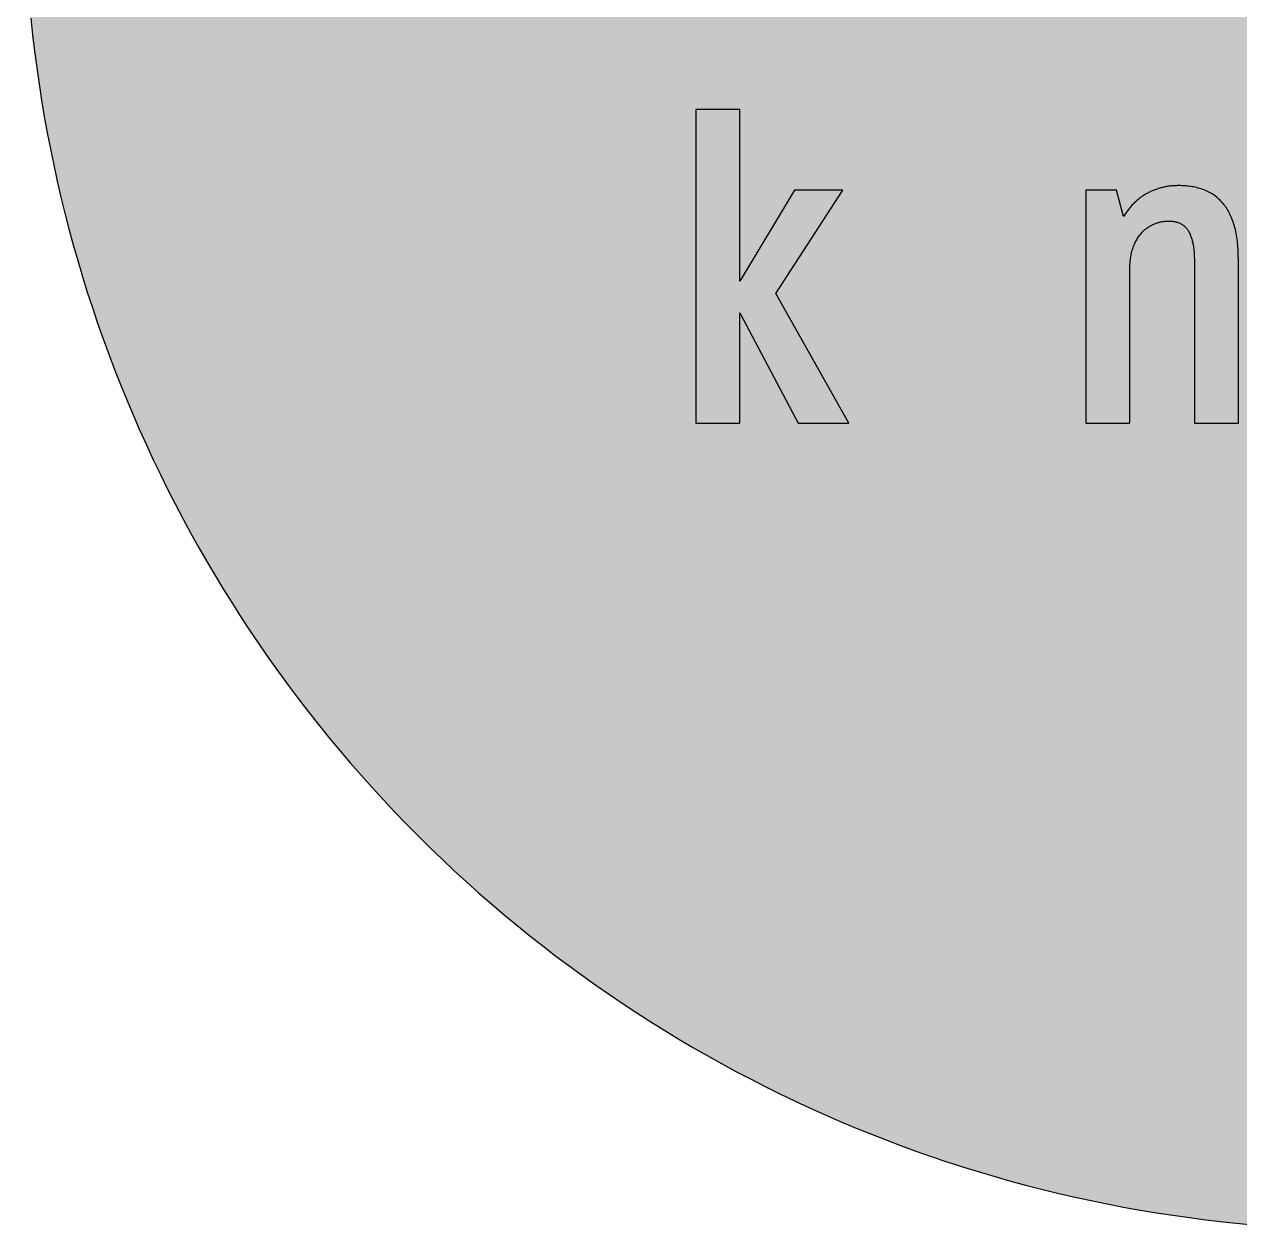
# Model space of a CAD drawing. Header units: millimetres. Extents: x 0 to 212, y 0 to 212.
# Drawn here: x 0.1 to 95.7, y 0.1 to 94.9 of the extents above; entities that cross this region are included whole.
import ezdxf

# ---------------------------------------------------------------- set-up
doc = ezdxf.new("R2010")
doc.units = ezdxf.units.MM

msp = doc.modelspace()

# ---------------------------------------------------------------- hatches: boundary and pattern name
for color, points in [(254, [(211.7189, 105.8869), (211.709, 107.2007), (211.6861, 108.5139), (211.6455, 109.8245), (211.5871, 111.1326), (211.5134, 112.4407), (211.4245, 113.7437), (211.3204, 115.0468), (211.201, 116.3447), (211.0638, 117.6426), (210.9114, 118.9355), (210.7413, 120.2258), (210.5584, 121.5136), (210.3577, 122.7988), (210.1418, 124.079), (209.9107, 125.3566), (209.6643, 126.6292), (209.4027, 127.8992), (209.1258, 129.1641), (208.8337, 130.4239), (208.5264, 131.6812), (208.2038, 132.936), (207.866, 134.1831), (207.5104, 135.4277), (207.1421, 136.6647), (206.7611, 137.8991), (206.3623, 139.1285), (205.9483, 140.3502), (205.5216, 141.5694), (205.0771, 142.781), (204.6199, 143.9901), (204.1474, 145.1915), (203.6623, 146.3853), (203.1619, 147.574), (202.6463, 148.7576), (202.1154, 149.9362), (201.5693, 151.1046), (201.0105, 152.2705), (200.439, 153.4262), (199.8523, 154.5768), (199.2503, 155.7198), (198.6356, 156.8577), (198.0057, 157.9855), (197.3605, 159.1081), (196.7052, 160.2232), (196.0321, 161.3281), (195.3489, 162.4279), (194.6504, 163.5176), (193.9366, 164.6022), (193.2102, 165.6766), (192.471, 166.7434), (191.7167, 167.8), (190.9521, 168.849), (190.1698, 169.8904), (189.3773, 170.9217), (188.5696, 171.9428), (187.7517, 172.9562), (186.9161, 173.9621), (186.0702, 174.9552), (185.2117, 175.9407), (184.338, 176.9161), (183.454, 177.8838), (182.5549, 178.8389), (181.643, 179.7837), (180.721, 180.7185), (179.7837, 181.643), (178.8389, 182.5549), (177.8838, 183.454), (176.9161, 184.338), (175.9407, 185.2117), (174.9552, 186.0702), (173.9621, 186.9161), (172.9562, 187.7492), (171.9428, 188.5696), (170.9217, 189.3773), (169.8904, 190.1698), (168.849, 190.9496), (167.8, 191.7167), (166.7408, 192.471), (165.6766, 193.2102), (164.6022, 193.9366), (163.5176, 194.6504), (162.4279, 195.3489), (161.3281, 196.0321), (160.2232, 196.7052), (159.1081, 197.3631), (157.9855, 198.0057), (156.8577, 198.6356), (155.7198, 199.2503), (154.5768, 199.8523), (153.4262, 200.439), (152.2705, 201.0131), (151.1046, 201.5719), (149.9362, 202.1154), (148.7576, 202.6463), (147.574, 203.1619), (146.3853, 203.6623), (145.1889, 204.15), (143.9875, 204.6199), (142.781, 205.0796), (141.5694, 205.5216), (140.3502, 205.9483), (139.1285, 206.3623), (137.8991, 206.7611), (136.6647, 207.1446), (135.4252, 207.5129), (134.1831, 207.866), (132.9334, 208.2038), (131.6812, 208.5264), (130.4239, 208.8337), (129.1641, 209.1284), (127.8966, 209.4052), (126.6292, 209.6668), (125.3541, 209.9132), (124.0765, 210.1444), (122.7963, 210.3603), (121.5136, 210.5584), (120.2258, 210.7438), (118.9355, 210.9114), (117.6401, 211.0638), (116.3447, 211.201), (115.0468, 211.3229), (113.7437, 211.4271), (112.4382, 211.516), (111.1326, 211.5896), (109.8245, 211.6455), (108.5113, 211.6861), (107.1982, 211.7115), (105.885, 211.7192), (104.5693, 211.7115), (103.2561, 211.6861), (101.9454, 211.6455), (100.6373, 211.5896), (99.3292, 211.516), (98.0262, 211.4271), (96.7232, 211.3229), (95.4253, 211.201), (94.1273, 211.0638), (92.8345, 210.9114), (91.5441, 210.7438), (90.2564, 210.5584), (88.9711, 210.3603), (87.691, 210.1444), (86.4133, 209.9132), (85.1408, 209.6668), (83.8708, 209.4052), (82.6059, 209.1284), (81.346, 208.8337), (80.0887, 208.5264), (78.834, 208.2038), (77.5868, 207.866), (76.3422, 207.5129), (75.1053, 207.1446), (73.8708, 206.7611), (72.6415, 206.3623), (71.4197, 205.9483), (70.2005, 205.5216), (68.9889, 205.0796), (67.7799, 204.6199), (66.5785, 204.15), (65.3847, 203.6623), (64.196, 203.1619), (63.0123, 202.6463), (61.8338, 202.1154), (60.6628, 201.5719), (59.4995, 201.0131), (58.3438, 200.439), (57.1932, 199.8523), (56.0502, 199.2503), (54.9123, 198.6356), (53.7845, 198.0057), (52.6618, 197.3631), (51.5468, 196.7052), (50.4419, 196.0321), (49.342, 195.3489), (48.2524, 194.6504), (47.1678, 193.9366), (46.0934, 193.2102), (45.0266, 192.471), (43.9699, 191.7167), (42.9209, 190.9496), (41.8795, 190.1698), (40.8483, 189.3773), (39.8272, 188.5696), (38.8137, 187.7492), (37.8079, 186.9161), (36.8148, 186.0702), (35.8292, 185.2117), (34.8539, 184.338), (33.8861, 183.454), (32.9311, 182.5549), (31.9862, 181.643), (31.049, 180.7185), (30.1269, 179.7837), (29.2151, 178.8389), (28.3159, 177.8838), (27.432, 176.9161), (26.5582, 175.9407), (25.6997, 174.9552), (24.8539, 173.9621), (24.0208, 172.9562), (23.2004, 171.9428), (22.3926, 170.9217), (21.6002, 169.8904), (20.8204, 168.849), (20.0533, 167.8), (19.2989, 166.7434), (18.5598, 165.6766), (17.8333, 164.6022), (17.1196, 163.5176), (16.4211, 162.4279), (15.7378, 161.3281), (15.0647, 160.2232), (14.4069, 159.1081), (13.7643, 157.9855), (13.1343, 156.8577), (12.5197, 155.7198), (11.9177, 154.5768), (11.3309, 153.4262), (10.7569, 152.2705), (10.1981, 151.1046), (9.6545, 149.9362), (9.1237, 148.7576), (8.6081, 147.574), (8.1077, 146.3853), (7.62, 145.1915), (7.1501, 143.9901), (6.6904, 142.781), (6.2484, 141.5694), (5.8217, 140.3502), (5.4077, 139.1285), (5.0089, 137.8991), (4.6253, 136.6647), (4.257, 135.4277), (3.904, 134.1831), (3.5662, 132.936), (3.2436, 131.6812), (2.9362, 130.4239), (2.6416, 129.1641), (2.3647, 127.8992), (2.1031, 126.6292), (1.8567, 125.3566), (1.6256, 124.079), (1.4097, 122.7988), (1.2116, 121.5136), (1.0262, 120.2258), (0.8585, 118.9355), (0.7061, 117.6426), (0.569, 116.3447), (0.447, 115.0468), (0.3429, 113.7437), (0.254, 112.4407), (0.1803, 111.1326), (0.1245, 109.8245), (0.0838, 108.5139), (0.0584, 107.2007), (0.0508, 105.885), (0.0584, 104.5718), (0.0838, 103.2586), (0.1245, 101.9454), (0.1803, 100.6373), (0.254, 99.3318), (0.3429, 98.0262), (0.447, 96.7232), (0.569, 95.4253), (0.7061, 94.1299), (0.8585, 92.8345), (1.0262, 91.5441), (1.2116, 90.2564), (1.4097, 88.9737), (1.6256, 87.6935), (1.8567, 86.4159), (2.1031, 85.1408), (2.3647, 83.8733), (2.6416, 82.6059), (2.9362, 81.346), (3.2436, 80.0887), (3.5662, 78.8365), (3.904, 77.5868), (4.257, 76.3448), (4.6253, 75.1053), (5.0089, 73.8708), (5.4077, 72.6415), (5.8217, 71.4197), (6.2484, 70.2005), (6.6904, 68.9889), (7.1501, 67.7824), (7.62, 66.581), (8.1077, 65.3847), (8.6081, 64.196), (9.1237, 63.0123), (9.6545, 61.8338), (10.1981, 60.6654), (10.7569, 59.4995), (11.3309, 58.3438), (11.9177, 57.1932), (12.5197, 56.0502), (13.1343, 54.9123), (13.7643, 53.7845), (14.4069, 52.6618), (15.0647, 51.5468), (15.7378, 50.4419), (16.4211, 49.342), (17.1196, 48.2524), (17.8333, 47.1678), (18.5598, 46.0934), (19.2989, 45.0291), (20.0533, 43.9699), (20.8204, 42.9209), (21.6002, 41.8795), (22.3926, 40.8483), (23.2004, 39.8272), (24.0208, 38.8137), (24.8539, 37.8079), (25.6997, 36.8148), (26.5582, 35.8292), (27.432, 34.8539), (28.3159, 33.8861), (29.2151, 32.9311), (30.1269, 31.9862), (31.049, 31.049), (31.9862, 30.1269), (32.9311, 29.2151), (33.8861, 28.3159), (34.8539, 27.432), (35.8292, 26.5582), (36.8148, 25.6997), (37.8079, 24.8539), (38.8137, 24.0182), (39.8272, 23.2004), (40.8483, 22.3926), (41.8795, 21.6002), (42.9209, 20.8178), (43.9699, 20.0533), (45.0266, 19.2989), (46.0934, 18.5598), (47.1678, 17.8333), (48.2524, 17.1196), (49.342, 16.4211), (50.4419, 15.7378), (51.5468, 15.0647), (52.6618, 14.4094), (53.7845, 13.7643), (54.9123, 13.1343), (56.0502, 12.5197), (57.1932, 11.9177), (58.3438, 11.3309), (59.4995, 10.7594), (60.6628, 10.2006), (61.8338, 9.6545), (63.0123, 9.1237), (64.196, 8.6081), (65.3847, 8.1077), (66.5785, 7.6225), (67.7799, 7.1501), (68.9889, 6.6929), (70.2005, 6.2484), (71.4197, 5.8217), (72.6415, 5.4077), (73.8708, 5.0089), (75.1053, 4.6279), (76.3422, 4.2596), (77.5868, 3.904), (78.834, 3.5662), (80.0887, 3.2436), (81.346, 2.9362), (82.6059, 2.6441), (83.8708, 2.3673), (85.1408, 2.1057), (86.4133, 1.8593), (87.691, 1.6281), (88.9711, 1.4122), (90.2564, 1.2116), (91.5441, 1.0287), (92.8345, 0.8585), (94.1273, 0.7061), (95.4253, 0.569), (96.7232, 0.4496), (98.0262, 0.3454), (99.3292, 0.2565), (100.6373, 0.1829), (101.9454, 0.1245), (103.2561, 0.0838), (104.5693, 0.061), (105.885, 0.0533), (107.1982, 0.061), (108.5113, 0.0838), (109.8245, 0.1245), (111.1326, 0.1829), (112.4382, 0.2565), (113.7437, 0.3454), (115.0468, 0.4496), (116.3447, 0.569), (117.6401, 0.7061), (118.9355, 0.8585), (120.2258, 1.0287), (121.5136, 1.2116), (122.7963, 1.4122), (124.0765, 1.6281), (125.3541, 1.8593), (126.6292, 2.1057), (127.8966, 2.3673), (129.1641, 2.6441), (130.4239, 2.9362), (131.6812, 3.2436), (132.9334, 3.5662), (134.1831, 3.904), (135.4252, 4.2596), (136.6647, 4.6279), (137.8991, 5.0089), (139.1285, 5.4077), (140.3502, 5.8217), (141.5694, 6.2484), (142.781, 6.6929), (143.9875, 7.1501), (145.1889, 7.6225), (146.3853, 8.1077), (147.574, 8.6081), (148.7576, 9.1237), (149.9362, 9.6545), (151.1046, 10.2006), (152.2705, 10.7594), (153.4262, 11.3309), (154.5768, 11.9177), (155.7198, 12.5197), (156.8577, 13.1343), (157.9855, 13.7643), (159.1081, 14.4094), (160.2232, 15.0647), (161.3281, 15.7378), (162.4279, 16.4211), (163.5176, 17.1196), (164.6022, 17.8333), (165.6766, 18.5598), (166.7408, 19.2989), (167.8, 20.0533), (168.849, 20.8178), (169.8904, 21.6002), (170.9217, 22.3926), (171.9428, 23.2004), (172.9562, 24.0182), (173.9621, 24.8539), (174.9552, 25.6997), (175.9407, 26.5582), (176.9161, 27.432), (177.8838, 28.3159), (178.8389, 29.2151), (179.7837, 30.1269), (180.721, 31.049), (181.643, 31.9862), (182.5549, 32.9311), (183.454, 33.8861), (184.338, 34.8539), (185.2117, 35.8292), (186.0702, 36.8148), (186.9161, 37.8079), (187.7517, 38.8137), (188.5696, 39.8272), (189.3773, 40.8483), (190.1698, 41.8795), (190.9521, 42.9209), (191.7167, 43.9699), (192.471, 45.0291), (193.2102, 46.0934), (193.9366, 47.1678), (194.6504, 48.2524), (195.3489, 49.342), (196.0321, 50.4419), (196.7052, 51.5468), (197.3605, 52.6618), (198.0057, 53.7845), (198.6356, 54.9123), (199.2503, 56.0502), (199.8523, 57.1932), (200.439, 58.3438), (201.0105, 59.4995), (201.5693, 60.6654), (202.1154, 61.8338), (202.6463, 63.0123), (203.1619, 64.196), (203.6623, 65.3847), (204.1474, 66.581), (204.6199, 67.7824), (205.0771, 68.9889), (205.5216, 70.2005), (205.9483, 71.4197), (206.3623, 72.6415), (206.7611, 73.8708), (207.1421, 75.1053), (207.5104, 76.3448), (207.866, 77.5868), (208.2038, 78.8365), (208.5264, 80.0887), (208.8337, 81.346), (209.1258, 82.6059), (209.4027, 83.8733), (209.6643, 85.1408), (209.9107, 86.4159), (210.1418, 87.6935), (210.3577, 88.9737), (210.5584, 90.2564), (210.7413, 91.5441), (210.9114, 92.8345), (211.0638, 94.1299), (211.201, 95.4253), (211.3204, 96.7232), (211.4245, 98.0262), (211.5134, 99.3318), (211.5871, 100.6373), (211.6455, 101.9454), (211.6861, 103.2586), (211.709, 104.5718), (211.7166, 105.885)]), (59, [(56.3563, 63.5536), (56.3563, 72.2309), (60.9424, 63.5536), (64.9291, 63.5536), (59.1785, 73.7482), (64.4701, 81.8966), (60.6598, 81.8966), (56.3563, 74.7363), (56.3563, 88.2466), (52.8987, 88.2466), (52.8987, 63.5536)]), (59, [(95.5848, 63.5536), (95.5848, 76.4642), (95.5827, 76.6496), (95.5777, 76.8325), (95.5726, 77.0128), (95.565, 77.1906), (95.5523, 77.3659), (95.5396, 77.536), (95.5243, 77.7037), (95.5065, 77.8662), (95.4862, 78.0263), (95.4634, 78.1837), (95.438, 78.3387), (95.41, 78.4911), (95.3795, 78.6384), (95.3491, 78.7832), (95.3135, 78.9254), (95.2754, 79.0651), (95.2373, 79.1997), (95.1967, 79.3318), (95.1509, 79.4614), (95.1052, 79.5884), (95.057, 79.7103), (95.0062, 79.8297), (94.9528, 79.9465), (94.8969, 80.0608), (94.8385, 80.1726), (94.7801, 80.2792), (94.7166, 80.3859), (94.6531, 80.4875), (94.5845, 80.5866), (94.5159, 80.6806), (94.4448, 80.7745), (94.3712, 80.8634), (94.295, 80.9498), (94.2162, 81.0362), (94.1375, 81.1174), (94.0537, 81.1936), (93.9698, 81.2698), (93.8809, 81.341), (93.792, 81.4121), (93.7006, 81.4781), (93.6066, 81.5416), (93.5126, 81.6026), (93.4136, 81.661), (93.312, 81.7169), (93.2104, 81.7702), (93.1062, 81.8185), (92.9996, 81.8667), (92.8903, 81.9099), (92.7786, 81.9506), (92.6668, 81.9912), (92.55, 82.0268), (92.4331, 82.0598), (92.3138, 82.0903), (92.1918, 82.1182), (92.0674, 82.1411), (91.9404, 82.1639), (91.8134, 82.1842), (91.6838, 82.202), (91.5492, 82.2147), (91.4146, 82.2274), (91.28, 82.2376), (91.1403, 82.2427), (91.0006, 82.2477), (90.8558, 82.2477), (90.7771, 82.2477), (90.6983, 82.2452), (90.6196, 82.2427), (90.5408, 82.2401), (90.4621, 82.235), (90.3834, 82.2274), (90.3046, 82.2223), (90.2284, 82.2122), (90.1497, 82.2046), (90.0735, 82.1944), (89.9947, 82.1817), (89.9185, 82.169), (89.8423, 82.1538), (89.7661, 82.1385), (89.6899, 82.1233), (89.6137, 82.1055), (89.5375, 82.0877), (89.4639, 82.0674), (89.3877, 82.0471), (89.314, 82.0242), (89.2404, 82.0014), (89.1667, 81.976), (89.093, 81.9506), (89.0194, 81.9252), (88.9483, 81.8972), (88.8771, 81.8667), (88.8035, 81.8363), (88.7324, 81.8058), (88.6638, 81.7728), (88.5927, 81.7372), (88.5215, 81.7042), (88.453, 81.6661), (88.3844, 81.628), (88.3158, 81.5899), (88.2498, 81.5492), (88.1812, 81.5086), (88.1151, 81.4654), (88.0491, 81.4197), (87.9831, 81.3765), (87.917, 81.3283), (87.8535, 81.28), (87.79, 81.2317), (87.7265, 81.1809), (87.663, 81.1301), (87.6021, 81.0768), (87.5411, 81.0209), (87.4801, 80.965), (87.4192, 80.9092), (87.3608, 80.8507), (87.2998, 80.7923), (87.2414, 80.7314), (87.1855, 80.6679), (87.1296, 80.6044), (87.0712, 80.5383), (87.0179, 80.4723), (86.962, 80.4062), (86.9086, 80.3351), (86.8553, 80.2665), (86.802, 80.1929), (86.7512, 80.1218), (86.7004, 80.0456), (86.6521, 79.9694), (86.6013, 79.8932), (86.553, 79.8144), (85.9896, 81.8966), (83.5903, 81.8966), (83.5903, 63.5536), (87.0479, 63.5536), (87.0479, 75.6525), (87.0483, 75.7834), (87.0509, 75.913), (87.0585, 76.04), (87.0661, 76.1644), (87.0763, 76.2864), (87.089, 76.4057), (87.1042, 76.5226), (87.122, 76.6343), (87.1423, 76.7461), (87.1626, 76.8553), (87.1855, 76.962), (87.2109, 77.0636), (87.2388, 77.1652), (87.2693, 77.2643), (87.2998, 77.3582), (87.3328, 77.4522), (87.3684, 77.5437), (87.4039, 77.6326), (87.442, 77.7189), (87.4827, 77.8027), (87.5233, 77.884), (87.5665, 77.9628), (87.6097, 78.039), (87.6554, 78.1126), (87.7011, 78.1837), (87.7494, 78.2549), (87.8002, 78.3234), (87.851, 78.3869), (87.9018, 78.4504), (87.9551, 78.5114), (88.011, 78.5724), (88.0643, 78.6282), (88.1228, 78.6841), (88.1786, 78.7349), (88.2371, 78.7857), (88.2955, 78.834), (88.3564, 78.8822), (88.4174, 78.9254), (88.4784, 78.9686), (88.5393, 79.0092), (88.6028, 79.0473), (88.6663, 79.0854), (88.7298, 79.121), (88.7933, 79.154), (88.8594, 79.1845), (88.9254, 79.215), (88.9889, 79.2429), (89.0549, 79.2683), (89.121, 79.2912), (89.1896, 79.314), (89.2556, 79.3369), (89.3216, 79.3547), (89.3877, 79.3725), (89.4563, 79.3877), (89.5223, 79.4029), (89.5883, 79.4156), (89.6544, 79.4258), (89.723, 79.436), (89.789, 79.4436), (89.855, 79.4512), (89.9211, 79.4563), (89.9846, 79.4588), (90.0506, 79.4614), (90.1167, 79.4614), (90.1725, 79.4614), (90.2259, 79.4588), (90.2818, 79.4563), (90.3351, 79.4537), (90.3884, 79.4487), (90.4418, 79.441), (90.4951, 79.436), (90.5459, 79.4258), (90.5967, 79.4156), (90.6475, 79.4055), (90.6983, 79.3928), (90.7466, 79.3801), (90.7948, 79.3648), (90.8431, 79.3496), (90.8888, 79.3318), (90.9371, 79.3115), (90.9828, 79.2912), (91.026, 79.2709), (91.0692, 79.248), (91.1149, 79.2226), (91.1555, 79.1972), (91.1987, 79.1693), (91.2393, 79.1388), (91.28, 79.1083), (91.3181, 79.0753), (91.3562, 79.0423), (91.3943, 79.0042), (91.4324, 78.9686), (91.4679, 78.928), (91.5035, 78.8873), (91.5365, 78.8441), (91.5721, 78.801), (91.6026, 78.7527), (91.6356, 78.7044), (91.6661, 78.6562), (91.6965, 78.6028), (91.7245, 78.5495), (91.7524, 78.4936), (91.7804, 78.4352), (91.8058, 78.3768), (91.8312, 78.3158), (91.8566, 78.2498), (91.8794, 78.1863), (91.9023, 78.1177), (91.9226, 78.0466), (91.9429, 77.9755), (91.9632, 77.9018), (91.981, 77.8256), (91.9988, 77.7469), (92.014, 77.6656), (92.0293, 77.5818), (92.0445, 77.4954), (92.0572, 77.409), (92.0674, 77.3201), (92.0801, 77.2262), (92.0877, 77.1322), (92.0979, 77.0357), (92.1055, 76.9366), (92.1106, 76.8325), (92.1156, 76.7283), (92.1207, 76.6216), (92.1233, 76.5124), (92.1258, 76.4007), (92.1258, 76.2864), (92.1272, 63.5536)])]:
    msp.add_hatch(color=color).paths.add_polyline_path(points)
h = msp.add_hatch(color=59)
edge = h.paths.add_edge_path()
edge.add_line((73.2896, 63.2008), (73.467, 63.2003))
edge.add_line((73.467, 63.2003), (73.6448, 63.2054))
edge.add_line((73.6448, 63.2054), (73.82, 63.2155))
edge.add_line((73.82, 63.2155), (73.9927, 63.2257))
edge.add_line((73.9927, 63.2257), (74.1629, 63.2409))
edge.add_line((74.1629, 63.2409), (74.3331, 63.2612))
edge.add_line((74.3331, 63.2612), (74.4982, 63.2841))
edge.add_line((74.4982, 63.2841), (74.6633, 63.3095))
edge.add_line((74.6633, 63.3095), (74.8259, 63.34))
edge.add_line((74.8259, 63.34), (74.9859, 63.373))
edge.add_line((74.9859, 63.373), (75.1434, 63.4111))
edge.add_line((75.1434, 63.4111), (75.2983, 63.4517))
edge.add_line((75.2983, 63.4517), (75.4507, 63.4975))
edge.add_line((75.4507, 63.4975), (75.6031, 63.5483))
edge.add_line((75.6031, 63.5483), (75.7504, 63.6016))
edge.add_line((75.7504, 63.6016), (75.8977, 63.66))
edge.add_line((75.8977, 63.66), (76.04, 63.7235))
edge.add_line((76.04, 63.7235), (76.1822, 63.7896))
edge.add_line((76.1822, 63.7896), (76.3194, 63.8607))
edge.add_line((76.3194, 63.8607), (76.4565, 63.9369))
edge.add_line((76.4565, 63.9369), (76.5912, 64.0182))
edge.add_line((76.5912, 64.0182), (76.7207, 64.102))
edge.add_line((76.7207, 64.102), (76.8502, 64.1934))
edge.add_line((76.8502, 64.1934), (76.9747, 64.2874))
edge.add_line((76.9747, 64.2874), (77.0992, 64.3865))
edge.add_line((77.0992, 64.3865), (77.2185, 64.4906))
edge.add_line((77.2185, 64.4906), (77.3379, 64.5998))
edge.add_line((77.3379, 64.5998), (77.4522, 64.7141))
edge.add_line((77.4522, 64.7141), (77.5665, 64.8335))
edge.add_line((77.5665, 64.8335), (77.6757, 64.958))
edge.add_line((77.6757, 64.958), (77.7824, 65.0875))
edge.add_line((77.7824, 65.0875), (77.8866, 65.2221))
edge.add_line((77.8866, 65.2221), (77.9882, 65.3644))
edge.add_line((77.9882, 65.3644), (78.0872, 65.5091))
edge.add_line((78.0872, 65.5091), (78.1837, 65.6615))
edge.add_line((78.1837, 65.6615), (78.2752, 65.8165))
edge.add_line((78.2752, 65.8165), (78.3666, 65.979))
edge.add_line((78.3666, 65.979), (78.453, 66.1467))
edge.add_line((78.453, 66.1467), (78.5368, 66.3219))
edge.add_line((78.5368, 66.3219), (78.6181, 66.5023))
edge.add_line((78.6181, 66.5023), (78.6968, 66.6877))
edge.add_line((78.6968, 66.6877), (78.7705, 66.8782))
edge.add_line((78.7705, 66.8782), (78.8441, 67.0763))
edge.add_line((78.8441, 67.0763), (78.9127, 67.2795))
edge.add_line((78.9127, 67.2795), (78.9788, 67.4878))
edge.add_line((78.9788, 67.4878), (79.0397, 67.7037))
edge.add_line((79.0397, 67.7037), (79.1007, 67.9272))
edge.add_line((79.1007, 67.9272), (79.1566, 68.1558))
edge.add_line((79.1566, 68.1558), (79.2099, 68.3895))
edge.add_line((79.2099, 68.3895), (79.2582, 68.6308))
edge.add_line((79.2582, 68.6308), (79.3064, 68.8797))
edge.add_line((79.3064, 68.8797), (79.3496, 69.1337))
edge.add_line((79.3496, 69.1337), (79.3902, 69.3953))
edge.add_line((79.3902, 69.3953), (79.4258, 69.662))
edge.add_line((79.4258, 69.662), (79.4588, 69.9364))
edge.add_line((79.4588, 69.9364), (79.4893, 70.2183))
edge.add_line((79.4893, 70.2183), (79.5147, 70.5079))
edge.add_line((79.5147, 70.5079), (79.5376, 70.8025))
edge.add_line((79.5376, 70.8025), (79.5579, 71.1048))
edge.add_line((79.5579, 71.1048), (79.5731, 71.4146))
edge.add_line((79.5731, 71.4146), (79.5858, 71.7296))
edge.add_line((79.5858, 71.7296), (79.596, 72.0547))
edge.add_line((79.596, 72.0547), (79.6011, 72.3849))
edge.add_line((79.6011, 72.3849), (79.6011, 72.7253))
edge.add_line((79.6011, 72.7253), (79.6011, 73.0631))
edge.add_line((79.6011, 73.0631), (79.596, 73.3933))
edge.add_line((79.596, 73.3933), (79.5858, 73.7184))
edge.add_line((79.5858, 73.7184), (79.5731, 74.0359))
edge.add_line((79.5731, 74.0359), (79.5579, 74.3433))
edge.add_line((79.5579, 74.3433), (79.5376, 74.6455))
edge.add_line((79.5376, 74.6455), (79.5147, 74.9427))
edge.add_line((79.5147, 74.9427), (79.4893, 75.2297))
edge.add_line((79.4893, 75.2297), (79.4588, 75.5117))
edge.add_line((79.4588, 75.5117), (79.4258, 75.786))
edge.add_line((79.4258, 75.786), (79.3902, 76.0552))
edge.add_line((79.3902, 76.0552), (79.3496, 76.3143))
edge.add_line((79.3496, 76.3143), (79.3064, 76.5683))
edge.add_line((79.3064, 76.5683), (79.2582, 76.8172))
edge.add_line((79.2582, 76.8172), (79.2099, 77.0585))
edge.add_line((79.2099, 77.0585), (79.1566, 77.2922))
edge.add_line((79.1566, 77.2922), (79.1007, 77.5208))
edge.add_line((79.1007, 77.5208), (79.0397, 77.7443))
edge.add_line((79.0397, 77.7443), (78.9788, 77.9602))
edge.add_line((78.9788, 77.9602), (78.9127, 78.1685))
edge.add_line((78.9127, 78.1685), (78.8441, 78.3717))
edge.add_line((78.8441, 78.3717), (78.7705, 78.5698))
edge.add_line((78.7705, 78.5698), (78.6968, 78.7603))
edge.add_line((78.6968, 78.7603), (78.6181, 78.9457))
edge.add_line((78.6181, 78.9457), (78.5368, 79.1261))
edge.add_line((78.5368, 79.1261), (78.453, 79.3013))
edge.add_line((78.453, 79.3013), (78.3666, 79.469))
edge.add_line((78.3666, 79.469), (78.2752, 79.6315))
edge.add_line((78.2752, 79.6315), (78.1837, 79.7865))
edge.add_line((78.1837, 79.7865), (78.0872, 79.9389))
edge.add_line((78.0872, 79.9389), (77.9882, 80.0837))
edge.add_line((77.9882, 80.0837), (77.8866, 80.2259))
edge.add_line((77.8866, 80.2259), (77.7824, 80.3605))
edge.add_line((77.7824, 80.3605), (77.6757, 80.4901))
edge.add_line((77.6757, 80.4901), (77.5665, 80.6145))
edge.add_line((77.5665, 80.6145), (77.4522, 80.7339))
edge.add_line((77.4522, 80.7339), (77.3379, 80.8482))
edge.add_line((77.3379, 80.8482), (77.2185, 80.9574))
edge.add_line((77.2185, 80.9574), (77.0992, 81.0616))
edge.add_line((77.0992, 81.0616), (76.9747, 81.1606))
edge.add_line((76.9747, 81.1606), (76.8502, 81.2546))
edge.add_line((76.8502, 81.2546), (76.7207, 81.3435))
edge.add_line((76.7207, 81.3435), (76.5912, 81.4299))
edge.add_line((76.5912, 81.4299), (76.4565, 81.5111))
edge.add_line((76.4565, 81.5111), (76.3194, 81.5848))
edge.add_line((76.3194, 81.5848), (76.1822, 81.6585))
edge.add_line((76.1822, 81.6585), (76.04, 81.7245))
edge.add_line((76.04, 81.7245), (75.8977, 81.788))
edge.add_line((75.8977, 81.788), (75.7504, 81.8464))
edge.add_line((75.7504, 81.8464), (75.6031, 81.8998))
edge.add_line((75.6031, 81.8998), (75.4507, 81.948))
edge.add_line((75.4507, 81.948), (75.2983, 81.9963))
edge.add_line((75.2983, 81.9963), (75.1434, 82.0369))
edge.add_line((75.1434, 82.0369), (74.9859, 82.075))
edge.add_line((74.9859, 82.075), (74.8259, 82.108))
edge.add_line((74.8259, 82.108), (74.6633, 82.1385))
edge.add_line((74.6633, 82.1385), (74.4982, 82.1639))
edge.add_line((74.4982, 82.1639), (74.3331, 82.1868))
edge.add_line((74.3331, 82.1868), (74.1629, 82.2071))
edge.add_line((74.1629, 82.2071), (73.9927, 82.2223))
edge.add_line((73.9927, 82.2223), (73.82, 82.2325))
edge.add_line((73.82, 82.2325), (73.6448, 82.2427))
edge.add_line((73.6448, 82.2427), (73.467, 82.2477))
edge.add_line((73.467, 82.2477), (73.2892, 82.2477))
edge.add_line((73.2892, 82.2477), (73.1088, 82.2477))
edge.add_line((73.1088, 82.2477), (72.931, 82.2427))
edge.add_line((72.931, 82.2427), (72.7558, 82.2325))
edge.add_line((72.7558, 82.2325), (72.583, 82.2223))
edge.add_line((72.583, 82.2223), (72.4129, 82.2071))
edge.add_line((72.4129, 82.2071), (72.2452, 82.1868))
edge.add_line((72.2452, 82.1868), (72.0776, 82.1639))
edge.add_line((72.0776, 82.1639), (71.9125, 82.1385))
edge.add_line((71.9125, 82.1385), (71.7499, 82.108))
edge.add_line((71.7499, 82.108), (71.5899, 82.075))
edge.add_line((71.5899, 82.075), (71.4324, 82.0369))
edge.add_line((71.4324, 82.0369), (71.2775, 81.9963))
edge.add_line((71.2775, 81.9963), (71.1251, 81.948))
edge.add_line((71.1251, 81.948), (70.9752, 81.8998))
edge.add_line((70.9752, 81.8998), (70.8254, 81.8464))
edge.add_line((70.8254, 81.8464), (70.6806, 81.788))
edge.add_line((70.6806, 81.788), (70.5358, 81.7245))
edge.add_line((70.5358, 81.7245), (70.3961, 81.6585))
edge.add_line((70.3961, 81.6585), (70.2564, 81.5848))
edge.add_line((70.2564, 81.5848), (70.1192, 81.5111))
edge.add_line((70.1192, 81.5111), (69.9872, 81.4299))
edge.add_line((69.9872, 81.4299), (69.8551, 81.3435))
edge.add_line((69.8551, 81.3435), (69.7281, 81.2546))
edge.add_line((69.7281, 81.2546), (69.6011, 81.1606))
edge.add_line((69.6011, 81.1606), (69.4766, 81.0616))
edge.add_line((69.4766, 81.0616), (69.3572, 80.9574))
edge.add_line((69.3572, 80.9574), (69.2379, 80.8482))
edge.add_line((69.2379, 80.8482), (69.1236, 80.7339))
edge.add_line((69.1236, 80.7339), (69.0118, 80.6145))
edge.add_line((69.0118, 80.6145), (68.9, 80.4901))
edge.add_line((68.9, 80.4901), (68.7934, 80.3605))
edge.add_line((68.7934, 80.3605), (68.6892, 80.2259))
edge.add_line((68.6892, 80.2259), (68.5876, 80.0837))
edge.add_line((68.5876, 80.0837), (68.4886, 79.9389))
edge.add_line((68.4886, 79.9389), (68.3946, 79.7865))
edge.add_line((68.3946, 79.7865), (68.3006, 79.6315))
edge.add_line((68.3006, 79.6315), (68.2117, 79.469))
edge.add_line((68.2117, 79.469), (68.1228, 79.3013))
edge.add_line((68.1228, 79.3013), (68.039, 79.1261))
edge.add_line((68.039, 79.1261), (67.9577, 78.9457))
edge.add_line((67.9577, 78.9457), (67.8815, 78.7603))
edge.add_line((67.8815, 78.7603), (67.8053, 78.5698))
edge.add_line((67.8053, 78.5698), (67.7342, 78.3717))
edge.add_line((67.7342, 78.3717), (67.6656, 78.1685))
edge.add_line((67.6656, 78.1685), (67.5996, 77.9602))
edge.add_line((67.5996, 77.9602), (67.5361, 77.7443))
edge.add_line((67.5361, 77.7443), (67.4776, 77.5208))
edge.add_line((67.4776, 77.5208), (67.4192, 77.2922))
edge.add_line((67.4192, 77.2922), (67.3684, 77.0585))
edge.add_line((67.3684, 77.0585), (67.3176, 76.8172))
edge.add_line((67.3176, 76.8172), (67.2719, 76.5683))
edge.add_line((67.2719, 76.5683), (67.2287, 76.3143))
edge.add_line((67.2287, 76.3143), (67.1881, 76.0552))
edge.add_line((67.1881, 76.0552), (67.15, 75.786))
edge.add_line((67.15, 75.786), (67.117, 75.5117))
edge.add_line((67.117, 75.5117), (67.089, 75.2297))
edge.add_line((67.089, 75.2297), (67.0611, 74.9427))
edge.add_line((67.0611, 74.9427), (67.0382, 74.6455))
edge.add_line((67.0382, 74.6455), (67.0179, 74.3433))
edge.add_line((67.0179, 74.3433), (67.0027, 74.0359))
edge.add_line((67.0027, 74.0359), (66.99, 73.7184))
edge.add_line((66.99, 73.7184), (66.9823, 73.3933))
edge.add_line((66.9823, 73.3933), (66.9773, 73.0631))
edge.add_line((66.9773, 73.0631), (66.9747, 72.7253))
edge.add_line((66.9747, 72.7253), (66.9773, 72.4027))
edge.add_line((66.9773, 72.4027), (66.9823, 72.0852))
edge.add_line((66.9823, 72.0852), (66.99, 71.7753))
edge.add_line((66.99, 71.7753), (67.0027, 71.4731))
edge.add_line((67.0027, 71.4731), (67.0179, 71.1759))
edge.add_line((67.0179, 71.1759), (67.0382, 70.8838))
edge.add_line((67.0382, 70.8838), (67.0611, 70.5993))
edge.add_line((67.0611, 70.5993), (67.089, 70.3199))
edge.add_line((67.089, 70.3199), (67.117, 70.0456))
edge.add_line((67.117, 70.0456), (67.15, 69.7789))
edge.add_line((67.15, 69.7789), (67.1881, 69.5198))
edge.add_line((67.1881, 69.5198), (67.2287, 69.2633))
edge.add_line((67.2287, 69.2633), (67.2719, 69.0143))
edge.add_line((67.2719, 69.0143), (67.3176, 68.773))
edge.add_line((67.3176, 68.773), (67.3684, 68.5343))
edge.add_line((67.3684, 68.5343), (67.4192, 68.3031))
edge.add_line((67.4192, 68.3031), (67.4776, 68.0771))
edge.add_line((67.4776, 68.0771), (67.5361, 67.8586))
edge.add_line((67.5361, 67.8586), (67.5996, 67.6427))
edge.add_line((67.5996, 67.6427), (67.6656, 67.4345))
edge.add_line((67.6656, 67.4345), (67.7342, 67.2313))
edge.add_line((67.7342, 67.2313), (67.8053, 67.0357))
edge.add_line((67.8053, 67.0357), (67.8815, 66.8426))
edge.add_line((67.8815, 66.8426), (67.9577, 66.6572))
edge.add_line((67.9577, 66.6572), (68.039, 66.4743))
edge.add_line((68.039, 66.4743), (68.1228, 66.2991))
edge.add_line((68.1228, 66.2991), (68.2117, 66.1289))
edge.add_line((68.2117, 66.1289), (68.3006, 65.9638))
edge.add_line((68.3006, 65.9638), (68.3946, 65.8038))
edge.add_line((68.3946, 65.8038), (68.4886, 65.6488))
edge.add_line((68.4886, 65.6488), (68.5876, 65.499))
edge.add_line((68.5876, 65.499), (68.6892, 65.3542))
edge.add_line((68.6892, 65.3542), (68.7934, 65.217))
edge.add_line((68.7934, 65.217), (68.9, 65.0824))
edge.add_line((68.9, 65.0824), (69.0118, 64.9529))
edge.add_line((69.0118, 64.9529), (69.1236, 64.8284))
edge.add_line((69.1236, 64.8284), (69.2379, 64.709))
edge.add_line((69.2379, 64.709), (69.3572, 64.5947))
edge.add_line((69.3572, 64.5947), (69.4766, 64.4855))
edge.add_line((69.4766, 64.4855), (69.6011, 64.3814))
edge.add_line((69.6011, 64.3814), (69.7281, 64.2798))
edge.add_line((69.7281, 64.2798), (69.8551, 64.1858))
edge.add_line((69.8551, 64.1858), (69.9872, 64.0944))
edge.add_line((69.9872, 64.0944), (70.1192, 64.008))
edge.add_line((70.1192, 64.008), (70.2564, 63.9267))
edge.add_line((70.2564, 63.9267), (70.3961, 63.8505))
edge.add_line((70.3961, 63.8505), (70.5358, 63.7794))
edge.add_line((70.5358, 63.7794), (70.6806, 63.7108))
edge.add_line((70.6806, 63.7108), (70.8254, 63.6473))
edge.add_line((70.8254, 63.6473), (70.9752, 63.5889))
edge.add_line((70.9752, 63.5889), (71.1251, 63.533))
edge.add_line((71.1251, 63.533), (71.2775, 63.4822))
edge.add_line((71.2775, 63.4822), (71.4324, 63.4365))
edge.add_line((71.4324, 63.4365), (71.5899, 63.3959))
edge.add_line((71.5899, 63.3959), (71.7499, 63.3578))
edge.add_line((71.7499, 63.3578), (71.9125, 63.3247))
edge.add_line((71.9125, 63.3247), (72.0776, 63.2943))
edge.add_line((72.0776, 63.2943), (72.2452, 63.2689))
edge.add_line((72.2452, 63.2689), (72.4129, 63.2485))
edge.add_line((72.4129, 63.2485), (72.583, 63.2308))
edge.add_line((72.583, 63.2308), (72.7558, 63.2155))
edge.add_line((72.7558, 63.2155), (72.931, 63.2079))
edge.add_line((72.931, 63.2079), (73.1088, 63.2003))
edge.add_line((73.1088, 63.2003), (73.2892, 63.2003))
edge = h.paths.add_edge_path(flags=16)
edge.add_line((73.2896, 79.3926), (73.3806, 79.3902))
edge.add_line((73.3806, 79.3902), (73.4695, 79.3877))
edge.add_line((73.4695, 79.3877), (73.5584, 79.3826))
edge.add_line((73.5584, 79.3826), (73.6448, 79.375))
edge.add_line((73.6448, 79.375), (73.7311, 79.3674))
edge.add_line((73.7311, 79.3674), (73.8149, 79.3572))
edge.add_line((73.8149, 79.3572), (73.8962, 79.342))
edge.add_line((73.8962, 79.342), (73.9775, 79.3267))
edge.add_line((73.9775, 79.3267), (74.0562, 79.309))
edge.add_line((74.0562, 79.309), (74.1324, 79.2886))
edge.add_line((74.1324, 79.2886), (74.2086, 79.2658))
edge.add_line((74.2086, 79.2658), (74.2823, 79.2404))
edge.add_line((74.2823, 79.2404), (74.356, 79.2124))
edge.add_line((74.356, 79.2124), (74.4271, 79.182))
edge.add_line((74.4271, 79.182), (74.4957, 79.1489))
edge.add_line((74.4957, 79.1489), (74.5642, 79.1134))
edge.add_line((74.5642, 79.1134), (74.6303, 79.0753))
edge.add_line((74.6303, 79.0753), (74.6938, 79.0321))
edge.add_line((74.6938, 79.0321), (74.7573, 78.9864))
edge.add_line((74.7573, 78.9864), (74.8182, 78.9381))
edge.add_line((74.8182, 78.9381), (74.8792, 78.8873))
edge.add_line((74.8792, 78.8873), (74.9376, 78.834))
edge.add_line((74.9376, 78.834), (74.9935, 78.7756))
edge.add_line((74.9935, 78.7756), (75.0494, 78.7146))
edge.add_line((75.0494, 78.7146), (75.1027, 78.6486))
edge.add_line((75.1027, 78.6486), (75.1561, 78.5825))
edge.add_line((75.1561, 78.5825), (75.2069, 78.5089))
edge.add_line((75.2069, 78.5089), (75.2577, 78.4352))
edge.add_line((75.2577, 78.4352), (75.3059, 78.3539))
edge.add_line((75.3059, 78.3539), (75.3516, 78.2726))
edge.add_line((75.3516, 78.2726), (75.3974, 78.1863))
edge.add_line((75.3974, 78.1863), (75.4405, 78.0948))
edge.add_line((75.4405, 78.0948), (75.4837, 78.0009))
edge.add_line((75.4837, 78.0009), (75.5244, 77.9018))
edge.add_line((75.5244, 77.9018), (75.5625, 77.8002))
edge.add_line((75.5625, 77.8002), (75.6006, 77.691))
edge.add_line((75.6006, 77.691), (75.6387, 77.5818))
edge.add_line((75.6387, 77.5818), (75.6717, 77.4649))
edge.add_line((75.6717, 77.4649), (75.7072, 77.3455))
edge.add_line((75.7072, 77.3455), (75.7377, 77.2211))
edge.add_line((75.7377, 77.2211), (75.7707, 77.0915))
edge.add_line((75.7707, 77.0915), (75.7987, 76.9595))
edge.add_line((75.7987, 76.9595), (75.8266, 76.8198))
edge.add_line((75.8266, 76.8198), (75.8546, 76.6775))
edge.add_line((75.8546, 76.6775), (75.88, 76.5302))
edge.add_line((75.88, 76.5302), (75.9028, 76.3778))
edge.add_line((75.9028, 76.3778), (75.9257, 76.2203))
edge.add_line((75.9257, 76.2203), (75.9485, 76.0578))
edge.add_line((75.9485, 76.0578), (75.9663, 75.8901))
edge.add_line((75.9663, 75.8901), (75.9866, 75.7174))
edge.add_line((75.9866, 75.7174), (76.0044, 75.5396))
edge.add_line((76.0044, 75.5396), (76.0197, 75.3567))
edge.add_line((76.0197, 75.3567), (76.0349, 75.1688))
edge.add_line((76.0349, 75.1688), (76.0476, 74.9757))
edge.add_line((76.0476, 74.9757), (76.0603, 74.7751))
edge.add_line((76.0603, 74.7751), (76.0705, 74.5719))
edge.add_line((76.0705, 74.5719), (76.0806, 74.361))
edge.add_line((76.0806, 74.361), (76.0882, 74.1451))
edge.add_line((76.0882, 74.1451), (76.0959, 73.9216))
edge.add_line((76.0959, 73.9216), (76.1009, 73.6956))
edge.add_line((76.1009, 73.6956), (76.106, 73.4619))
edge.add_line((76.106, 73.4619), (76.1086, 73.2206))
edge.add_line((76.1086, 73.2206), (76.1111, 72.9767))
edge.add_line((76.1111, 72.9767), (76.1111, 72.7253))
edge.add_line((76.1111, 72.7253), (76.1111, 72.4941))
edge.add_line((76.1111, 72.4941), (76.1086, 72.2681))
edge.add_line((76.1086, 72.2681), (76.106, 72.0471))
edge.add_line((76.106, 72.0471), (76.1009, 71.8287))
edge.add_line((76.1009, 71.8287), (76.0959, 71.6178))
edge.add_line((76.0959, 71.6178), (76.0882, 71.4096))
edge.add_line((76.0882, 71.4096), (76.0806, 71.2089))
edge.add_line((76.0806, 71.2089), (76.0705, 71.0108))
edge.add_line((76.0705, 71.0108), (76.0603, 70.8152))
edge.add_line((76.0603, 70.8152), (76.0476, 70.6272))
edge.add_line((76.0476, 70.6272), (76.0349, 70.4418))
edge.add_line((76.0349, 70.4418), (76.0197, 70.2615))
edge.add_line((76.0197, 70.2615), (76.0044, 70.0862))
edge.add_line((76.0044, 70.0862), (75.9866, 69.9135))
edge.add_line((75.9866, 69.9135), (75.9663, 69.7459))
edge.add_line((75.9663, 69.7459), (75.9485, 69.5833))
edge.add_line((75.9485, 69.5833), (75.9257, 69.4258))
edge.add_line((75.9257, 69.4258), (75.9028, 69.2709))
edge.add_line((75.9028, 69.2709), (75.88, 69.121))
edge.add_line((75.88, 69.121), (75.8546, 68.9737))
edge.add_line((75.8546, 68.9737), (75.8266, 68.8315))
edge.add_line((75.8266, 68.8315), (75.7987, 68.6918))
edge.add_line((75.7987, 68.6918), (75.7707, 68.5597))
edge.add_line((75.7707, 68.5597), (75.7377, 68.4276))
edge.add_line((75.7377, 68.4276), (75.7072, 68.3031))
edge.add_line((75.7072, 68.3031), (75.6717, 68.1787))
edge.add_line((75.6717, 68.1787), (75.6387, 68.0618))
edge.add_line((75.6387, 68.0618), (75.6006, 67.945))
edge.add_line((75.6006, 67.945), (75.5625, 67.8358))
edge.add_line((75.5625, 67.8358), (75.5244, 67.7291))
edge.add_line((75.5244, 67.7291), (75.4837, 67.625))
edge.add_line((75.4837, 67.625), (75.4405, 67.5259))
edge.add_line((75.4405, 67.5259), (75.3974, 67.4294))
edge.add_line((75.3974, 67.4294), (75.3516, 67.3354))
edge.add_line((75.3516, 67.3354), (75.3059, 67.2465))
edge.add_line((75.3059, 67.2465), (75.2577, 67.1627))
edge.add_line((75.2577, 67.1627), (75.2069, 67.0789))
edge.add_line((75.2069, 67.0789), (75.1561, 67.0001))
edge.add_line((75.1561, 67.0001), (75.1027, 66.9265))
edge.add_line((75.1027, 66.9265), (75.0494, 66.8553))
edge.add_line((75.0494, 66.8553), (74.9935, 66.7868))
edge.add_line((74.9935, 66.7868), (74.9376, 66.7207))
edge.add_line((74.9376, 66.7207), (74.8792, 66.6598))
edge.add_line((74.8792, 66.6598), (74.8182, 66.6013))
edge.add_line((74.8182, 66.6013), (74.7573, 66.5455))
edge.add_line((74.7573, 66.5455), (74.6938, 66.4921))
edge.add_line((74.6938, 66.4921), (74.6303, 66.4439))
edge.add_line((74.6303, 66.4439), (74.5642, 66.3981))
edge.add_line((74.5642, 66.3981), (74.4957, 66.355))
edge.add_line((74.4957, 66.355), (74.4271, 66.3169))
edge.add_line((74.4271, 66.3169), (74.356, 66.2788))
edge.add_line((74.356, 66.2788), (74.2823, 66.2457))
edge.add_line((74.2823, 66.2457), (74.2086, 66.2153))
edge.add_line((74.2086, 66.2153), (74.1324, 66.1873))
edge.add_line((74.1324, 66.1873), (74.0562, 66.1619))
edge.add_line((74.0562, 66.1619), (73.9775, 66.1391))
edge.add_line((73.9775, 66.1391), (73.8962, 66.1187))
edge.add_line((73.8962, 66.1187), (73.8149, 66.101))
edge.add_line((73.8149, 66.101), (73.7311, 66.0883))
edge.add_line((73.7311, 66.0883), (73.6448, 66.0756))
edge.add_line((73.6448, 66.0756), (73.5584, 66.0679))
edge.add_line((73.5584, 66.0679), (73.4695, 66.0603))
edge.add_line((73.4695, 66.0603), (73.3806, 66.0578))
edge.add_line((73.3806, 66.0578), (73.2892, 66.0552))
edge.add_line((73.2892, 66.0552), (73.1977, 66.0578))
edge.add_line((73.1977, 66.0578), (73.1063, 66.0603))
edge.add_line((73.1063, 66.0603), (73.0174, 66.0679))
edge.add_line((73.0174, 66.0679), (72.931, 66.0756))
edge.add_line((72.931, 66.0756), (72.8447, 66.0883))
edge.add_line((72.8447, 66.0883), (72.7608, 66.101))
edge.add_line((72.7608, 66.101), (72.6796, 66.1187))
edge.add_line((72.6796, 66.1187), (72.6008, 66.1391))
edge.add_line((72.6008, 66.1391), (72.5221, 66.1619))
edge.add_line((72.5221, 66.1619), (72.4433, 66.1873))
edge.add_line((72.4433, 66.1873), (72.3671, 66.2153))
edge.add_line((72.3671, 66.2153), (72.2935, 66.2457))
edge.add_line((72.2935, 66.2457), (72.2224, 66.2788))
edge.add_line((72.2224, 66.2788), (72.1512, 66.3169))
edge.add_line((72.1512, 66.3169), (72.0801, 66.355))
edge.add_line((72.0801, 66.355), (72.0141, 66.3981))
edge.add_line((72.0141, 66.3981), (71.948, 66.4439))
edge.add_line((71.948, 66.4439), (71.882, 66.4921))
edge.add_line((71.882, 66.4921), (71.8185, 66.5455))
edge.add_line((71.8185, 66.5455), (71.7575, 66.6013))
edge.add_line((71.7575, 66.6013), (71.6991, 66.6598))
edge.add_line((71.6991, 66.6598), (71.6382, 66.7207))
edge.add_line((71.6382, 66.7207), (71.5823, 66.7868))
edge.add_line((71.5823, 66.7868), (71.5264, 66.8553))
edge.add_line((71.5264, 66.8553), (71.4731, 66.9265))
edge.add_line((71.4731, 66.9265), (71.4197, 67.0001))
edge.add_line((71.4197, 67.0001), (71.3689, 67.0789))
edge.add_line((71.3689, 67.0789), (71.3207, 67.1627))
edge.add_line((71.3207, 67.1627), (71.2724, 67.2465))
edge.add_line((71.2724, 67.2465), (71.2241, 67.3354))
edge.add_line((71.2241, 67.3354), (71.181, 67.4294))
edge.add_line((71.181, 67.4294), (71.1352, 67.5259))
edge.add_line((71.1352, 67.5259), (71.0946, 67.625))
edge.add_line((71.0946, 67.625), (71.054, 67.7291))
edge.add_line((71.054, 67.7291), (71.0133, 67.8358))
edge.add_line((71.0133, 67.8358), (70.9752, 67.945))
edge.add_line((70.9752, 67.945), (70.9397, 68.0618))
edge.add_line((70.9397, 68.0618), (70.9041, 68.1787))
edge.add_line((70.9041, 68.1787), (70.8711, 68.3031))
edge.add_line((70.8711, 68.3031), (70.8381, 68.4276))
edge.add_line((70.8381, 68.4276), (70.8076, 68.5597))
edge.add_line((70.8076, 68.5597), (70.7771, 68.6918))
edge.add_line((70.7771, 68.6918), (70.7492, 68.8315))
edge.add_line((70.7492, 68.8315), (70.7238, 68.9737))
edge.add_line((70.7238, 68.9737), (70.6984, 69.121))
edge.add_line((70.6984, 69.121), (70.673, 69.2709))
edge.add_line((70.673, 69.2709), (70.6501, 69.4258))
edge.add_line((70.6501, 69.4258), (70.6298, 69.5833))
edge.add_line((70.6298, 69.5833), (70.6095, 69.7459))
edge.add_line((70.6095, 69.7459), (70.5917, 69.9135))
edge.add_line((70.5917, 69.9135), (70.5739, 70.0862))
edge.add_line((70.5739, 70.0862), (70.5561, 70.2615))
edge.add_line((70.5561, 70.2615), (70.5434, 70.4418))
edge.add_line((70.5434, 70.4418), (70.5282, 70.6272))
edge.add_line((70.5282, 70.6272), (70.518, 70.8152))
edge.add_line((70.518, 70.8152), (70.5053, 71.0108))
edge.add_line((70.5053, 71.0108), (70.4977, 71.2089))
edge.add_line((70.4977, 71.2089), (70.4875, 71.4096))
edge.add_line((70.4875, 71.4096), (70.4825, 71.6178))
edge.add_line((70.4825, 71.6178), (70.4748, 71.8287))
edge.add_line((70.4748, 71.8287), (70.4723, 72.0471))
edge.add_line((70.4723, 72.0471), (70.4698, 72.2681))
edge.add_line((70.4698, 72.2681), (70.4672, 72.4941))
edge.add_line((70.4672, 72.4941), (70.4672, 72.7253))
edge.add_line((70.4672, 72.7253), (70.4672, 72.9767))
edge.add_line((70.4672, 72.9767), (70.4698, 73.2206))
edge.add_line((70.4698, 73.2206), (70.4723, 73.4619))
edge.add_line((70.4723, 73.4619), (70.4748, 73.6956))
edge.add_line((70.4748, 73.6956), (70.4825, 73.9216))
edge.add_line((70.4825, 73.9216), (70.4875, 74.1451))
edge.add_line((70.4875, 74.1451), (70.4977, 74.361))
edge.add_line((70.4977, 74.361), (70.5053, 74.5719))
edge.add_line((70.5053, 74.5719), (70.518, 74.7751))
edge.add_line((70.518, 74.7751), (70.5282, 74.9757))
edge.add_line((70.5282, 74.9757), (70.5434, 75.1688))
edge.add_line((70.5434, 75.1688), (70.5561, 75.3567))
edge.add_line((70.5561, 75.3567), (70.5739, 75.5396))
edge.add_line((70.5739, 75.5396), (70.5917, 75.7174))
edge.add_line((70.5917, 75.7174), (70.6095, 75.8901))
edge.add_line((70.6095, 75.8901), (70.6298, 76.0578))
edge.add_line((70.6298, 76.0578), (70.6501, 76.2203))
edge.add_line((70.6501, 76.2203), (70.673, 76.3778))
edge.add_line((70.673, 76.3778), (70.6984, 76.5302))
edge.add_line((70.6984, 76.5302), (70.7238, 76.6775))
edge.add_line((70.7238, 76.6775), (70.7492, 76.8198))
edge.add_line((70.7492, 76.8198), (70.7771, 76.9595))
edge.add_line((70.7771, 76.9595), (70.8076, 77.0915))
edge.add_line((70.8076, 77.0915), (70.8381, 77.2211))
edge.add_line((70.8381, 77.2211), (70.8711, 77.3455))
edge.add_line((70.8711, 77.3455), (70.9041, 77.4649))
edge.add_line((70.9041, 77.4649), (70.9397, 77.5818))
edge.add_line((70.9397, 77.5818), (70.9752, 77.691))
edge.add_line((70.9752, 77.691), (71.0133, 77.8002))
edge.add_line((71.0133, 77.8002), (71.054, 77.9018))
edge.add_line((71.054, 77.9018), (71.0946, 78.0009))
edge.add_line((71.0946, 78.0009), (71.1352, 78.0948))
edge.add_line((71.1352, 78.0948), (71.181, 78.1863))
edge.add_line((71.181, 78.1863), (71.2241, 78.2726))
edge.add_line((71.2241, 78.2726), (71.2724, 78.3539))
edge.add_line((71.2724, 78.3539), (71.3207, 78.4352))
edge.add_line((71.3207, 78.4352), (71.3689, 78.5089))
edge.add_line((71.3689, 78.5089), (71.4197, 78.5825))
edge.add_line((71.4197, 78.5825), (71.4731, 78.6486))
edge.add_line((71.4731, 78.6486), (71.5264, 78.7146))
edge.add_line((71.5264, 78.7146), (71.5823, 78.7756))
edge.add_line((71.5823, 78.7756), (71.6382, 78.834))
edge.add_line((71.6382, 78.834), (71.6991, 78.8873))
edge.add_line((71.6991, 78.8873), (71.7575, 78.9381))
edge.add_line((71.7575, 78.9381), (71.8185, 78.9864))
edge.add_line((71.8185, 78.9864), (71.882, 79.0321))
edge.add_line((71.882, 79.0321), (71.948, 79.0753))
edge.add_line((71.948, 79.0753), (72.0141, 79.1134))
edge.add_line((72.0141, 79.1134), (72.0801, 79.1489))
edge.add_line((72.0801, 79.1489), (72.1512, 79.182))
edge.add_line((72.1512, 79.182), (72.2224, 79.2124))
edge.add_line((72.2224, 79.2124), (72.2935, 79.2404))
edge.add_line((72.2935, 79.2404), (72.3671, 79.2658))
edge.add_line((72.3671, 79.2658), (72.4433, 79.2886))
edge.add_line((72.4433, 79.2886), (72.5221, 79.309))
edge.add_line((72.5221, 79.309), (72.6008, 79.3267))
edge.add_line((72.6008, 79.3267), (72.6796, 79.342))
edge.add_line((72.6796, 79.342), (72.7608, 79.3572))
edge.add_line((72.7608, 79.3572), (72.8447, 79.3674))
edge.add_line((72.8447, 79.3674), (72.931, 79.375))
edge.add_line((72.931, 79.375), (73.0174, 79.3826))
edge.add_line((73.0174, 79.3826), (73.1063, 79.3877))
edge.add_line((73.1063, 79.3877), (73.1977, 79.3902))
edge.add_line((73.1977, 79.3902), (73.2892, 79.3902))

# ---------------------------------------------------------------- linework, layer by layer
at = {"color": 254}
msp.add_lwpolyline([(0.569, 95.4253), (0.7061, 94.1299), (0.8585, 92.8345), (1.0262, 91.5441), (1.2116, 90.2564), (1.4097, 88.9737), (1.6256, 87.6935), (1.8567, 86.4159), (2.1031, 85.1408), (2.3647, 83.8733), (2.6416, 82.6059), (2.9362, 81.346), (3.2436, 80.0887), (3.5662, 78.8365), (3.904, 77.5868), (4.257, 76.3448), (4.6253, 75.1053), (5.0089, 73.8708), (5.4077, 72.6415), (5.8217, 71.4197), (6.2484, 70.2005), (6.6904, 68.9889), (7.1501, 67.7824), (7.62, 66.581), (8.1077, 65.3847), (8.6081, 64.196), (9.1237, 63.0123), (9.6545, 61.8338), (10.1981, 60.6654), (10.7569, 59.4995), (11.3309, 58.3438), (11.9177, 57.1932), (12.5197, 56.0502), (13.1343, 54.9123), (13.7643, 53.7845), (14.4069, 52.6618), (15.0647, 51.5468), (15.7378, 50.4419), (16.4211, 49.342), (17.1196, 48.2524), (17.8333, 47.1678), (18.5598, 46.0934), (19.2989, 45.0291), (20.0533, 43.9699), (20.8204, 42.9209), (21.6002, 41.8795), (22.3926, 40.8483), (23.2004, 39.8272), (24.0208, 38.8137), (24.8539, 37.8079), (25.6997, 36.8148), (26.5582, 35.8292), (27.432, 34.8539), (28.3159, 33.8861), (29.2151, 32.9311), (30.1269, 31.9862), (31.049, 31.049), (31.9862, 30.1269), (32.9311, 29.2151), (33.8861, 28.3159), (34.8539, 27.432), (35.8292, 26.5582), (36.8148, 25.6997), (37.8079, 24.8539), (38.8137, 24.0182), (39.8272, 23.2004), (40.8483, 22.3926), (41.8795, 21.6002), (42.9209, 20.8178), (43.9699, 20.0533), (45.0266, 19.2989), (46.0934, 18.5598), (47.1678, 17.8333), (48.2524, 17.1196), (49.342, 16.4211), (50.4419, 15.7378), (51.5468, 15.0647), (52.6618, 14.4094), (53.7845, 13.7643), (54.9123, 13.1343), (56.0502, 12.5197), (57.1932, 11.9177), (58.3438, 11.3309), (59.4995, 10.7594), (60.6628, 10.2006), (61.8338, 9.6545), (63.0123, 9.1237), (64.196, 8.6081), (65.3847, 8.1077), (66.5785, 7.6225), (67.7799, 7.1501), (68.9889, 6.6929), (70.2005, 6.2484), (71.4197, 5.8217), (72.6415, 5.4077), (73.8708, 5.0089), (75.1053, 4.6279), (76.3422, 4.2596), (77.5868, 3.904), (78.834, 3.5662), (80.0887, 3.2436), (81.346, 2.9362), (82.6059, 2.6441), (83.8708, 2.3673), (85.1408, 2.1057), (86.4133, 1.8593), (87.691, 1.6281), (88.9711, 1.4122), (90.2564, 1.2116), (91.5441, 1.0287), (92.8345, 0.8585), (94.1273, 0.7061), (95.4253, 0.569), (96.7232, 0.4496)], dxfattribs=at)
at = {"color": 59}
for points in [[(56.3563, 63.5536), (56.3563, 72.2309), (60.9424, 63.5536), (64.9291, 63.5536), (59.1785, 73.7482), (64.4701, 81.8966), (60.6598, 81.8966), (56.3563, 74.7363), (56.3563, 88.2466), (52.8987, 88.2466), (52.8987, 63.5536), (56.3563, 63.5536)], [(95.5848, 63.5536), (95.5848, 76.4642), (95.5827, 76.6496), (95.5777, 76.8325), (95.5726, 77.0128), (95.565, 77.1906), (95.5523, 77.3659), (95.5396, 77.536), (95.5243, 77.7037), (95.5065, 77.8662), (95.4862, 78.0263), (95.4634, 78.1837), (95.438, 78.3387), (95.41, 78.4911), (95.3795, 78.6384), (95.3491, 78.7832), (95.3135, 78.9254), (95.2754, 79.0651), (95.2373, 79.1997), (95.1967, 79.3318), (95.1509, 79.4614), (95.1052, 79.5884), (95.057, 79.7103), (95.0062, 79.8297), (94.9528, 79.9465), (94.8969, 80.0608), (94.8385, 80.1726), (94.7801, 80.2792), (94.7166, 80.3859), (94.6531, 80.4875), (94.5845, 80.5866), (94.5159, 80.6806), (94.4448, 80.7745), (94.3712, 80.8634), (94.295, 80.9498), (94.2162, 81.0362), (94.1375, 81.1174), (94.0537, 81.1936), (93.9698, 81.2698), (93.8809, 81.341), (93.792, 81.4121), (93.7006, 81.4781), (93.6066, 81.5416), (93.5126, 81.6026), (93.4136, 81.661), (93.312, 81.7169), (93.2104, 81.7702), (93.1062, 81.8185), (92.9996, 81.8667), (92.8903, 81.9099), (92.7786, 81.9506), (92.6668, 81.9912), (92.55, 82.0268), (92.4331, 82.0598), (92.3138, 82.0903), (92.1918, 82.1182), (92.0674, 82.1411), (91.9404, 82.1639), (91.8134, 82.1842), (91.6838, 82.202), (91.5492, 82.2147), (91.4146, 82.2274), (91.28, 82.2376), (91.1403, 82.2427), (91.0006, 82.2477), (90.8558, 82.2477), (90.7771, 82.2477), (90.6983, 82.2452), (90.6196, 82.2427), (90.5408, 82.2401), (90.4621, 82.235), (90.3834, 82.2274), (90.3046, 82.2223), (90.2284, 82.2122), (90.1497, 82.2046), (90.0735, 82.1944), (89.9947, 82.1817), (89.9185, 82.169), (89.8423, 82.1538), (89.7661, 82.1385), (89.6899, 82.1233), (89.6137, 82.1055), (89.5375, 82.0877), (89.4639, 82.0674), (89.3877, 82.0471), (89.314, 82.0242), (89.2404, 82.0014), (89.1667, 81.976), (89.093, 81.9506), (89.0194, 81.9252), (88.9483, 81.8972), (88.8771, 81.8667), (88.8035, 81.8363), (88.7324, 81.8058), (88.6638, 81.7728), (88.5927, 81.7372), (88.5215, 81.7042), (88.453, 81.6661), (88.3844, 81.628), (88.3158, 81.5899), (88.2498, 81.5492), (88.1812, 81.5086), (88.1151, 81.4654), (88.0491, 81.4197), (87.9831, 81.3765), (87.917, 81.3283), (87.8535, 81.28), (87.79, 81.2317), (87.7265, 81.1809), (87.663, 81.1301), (87.6021, 81.0768), (87.5411, 81.0209), (87.4801, 80.965), (87.4192, 80.9092), (87.3608, 80.8507), (87.2998, 80.7923), (87.2414, 80.7314), (87.1855, 80.6679), (87.1296, 80.6044), (87.0712, 80.5383), (87.0179, 80.4723), (86.962, 80.4062), (86.9086, 80.3351), (86.8553, 80.2665), (86.802, 80.1929), (86.7512, 80.1218), (86.7004, 80.0456), (86.6521, 79.9694), (86.6013, 79.8932), (86.553, 79.8144), (85.9896, 81.8966), (83.5903, 81.8966), (83.5903, 63.5536), (87.0479, 63.5536), (87.0479, 75.6525), (87.0483, 75.7834), (87.0509, 75.913), (87.0585, 76.04), (87.0661, 76.1644), (87.0763, 76.2864), (87.089, 76.4057), (87.1042, 76.5226), (87.122, 76.6343), (87.1423, 76.7461), (87.1626, 76.8553), (87.1855, 76.962), (87.2109, 77.0636), (87.2388, 77.1652), (87.2693, 77.2643), (87.2998, 77.3582), (87.3328, 77.4522), (87.3684, 77.5437), (87.4039, 77.6326), (87.442, 77.7189), (87.4827, 77.8027), (87.5233, 77.884), (87.5665, 77.9628), (87.6097, 78.039), (87.6554, 78.1126), (87.7011, 78.1837), (87.7494, 78.2549), (87.8002, 78.3234), (87.851, 78.3869), (87.9018, 78.4504), (87.9551, 78.5114), (88.011, 78.5724), (88.0643, 78.6282), (88.1228, 78.6841), (88.1786, 78.7349), (88.2371, 78.7857), (88.2955, 78.834), (88.3564, 78.8822), (88.4174, 78.9254), (88.4784, 78.9686), (88.5393, 79.0092), (88.6028, 79.0473), (88.6663, 79.0854), (88.7298, 79.121), (88.7933, 79.154), (88.8594, 79.1845), (88.9254, 79.215), (88.9889, 79.2429), (89.0549, 79.2683), (89.121, 79.2912), (89.1896, 79.314), (89.2556, 79.3369), (89.3216, 79.3547), (89.3877, 79.3725), (89.4563, 79.3877), (89.5223, 79.4029), (89.5883, 79.4156), (89.6544, 79.4258), (89.723, 79.436), (89.789, 79.4436), (89.855, 79.4512), (89.9211, 79.4563), (89.9846, 79.4588), (90.0506, 79.4614), (90.1167, 79.4614), (90.1725, 79.4614), (90.2259, 79.4588), (90.2818, 79.4563), (90.3351, 79.4537), (90.3884, 79.4487), (90.4418, 79.441), (90.4951, 79.436), (90.5459, 79.4258), (90.5967, 79.4156), (90.6475, 79.4055), (90.6983, 79.3928), (90.7466, 79.3801), (90.7948, 79.3648), (90.8431, 79.3496), (90.8888, 79.3318), (90.9371, 79.3115), (90.9828, 79.2912), (91.026, 79.2709), (91.0692, 79.248), (91.1149, 79.2226), (91.1555, 79.1972), (91.1987, 79.1693), (91.2393, 79.1388), (91.28, 79.1083), (91.3181, 79.0753), (91.3562, 79.0423), (91.3943, 79.0042), (91.4324, 78.9686), (91.4679, 78.928), (91.5035, 78.8873), (91.5365, 78.8441), (91.5721, 78.801), (91.6026, 78.7527), (91.6356, 78.7044), (91.6661, 78.6562), (91.6965, 78.6028), (91.7245, 78.5495), (91.7524, 78.4936), (91.7804, 78.4352), (91.8058, 78.3768), (91.8312, 78.3158), (91.8566, 78.2498), (91.8794, 78.1863), (91.9023, 78.1177), (91.9226, 78.0466), (91.9429, 77.9755), (91.9632, 77.9018), (91.981, 77.8256), (91.9988, 77.7469), (92.014, 77.6656), (92.0293, 77.5818), (92.0445, 77.4954), (92.0572, 77.409), (92.0674, 77.3201), (92.0801, 77.2262), (92.0877, 77.1322), (92.0979, 77.0357), (92.1055, 76.9366), (92.1106, 76.8325), (92.1156, 76.7283), (92.1207, 76.6216), (92.1233, 76.5124), (92.1258, 76.4007), (92.1258, 76.2864), (92.1272, 63.5536), (95.5848, 63.5536)]]:
    msp.add_lwpolyline(points, dxfattribs=at)

doc.saveas('drawing.dxf')
